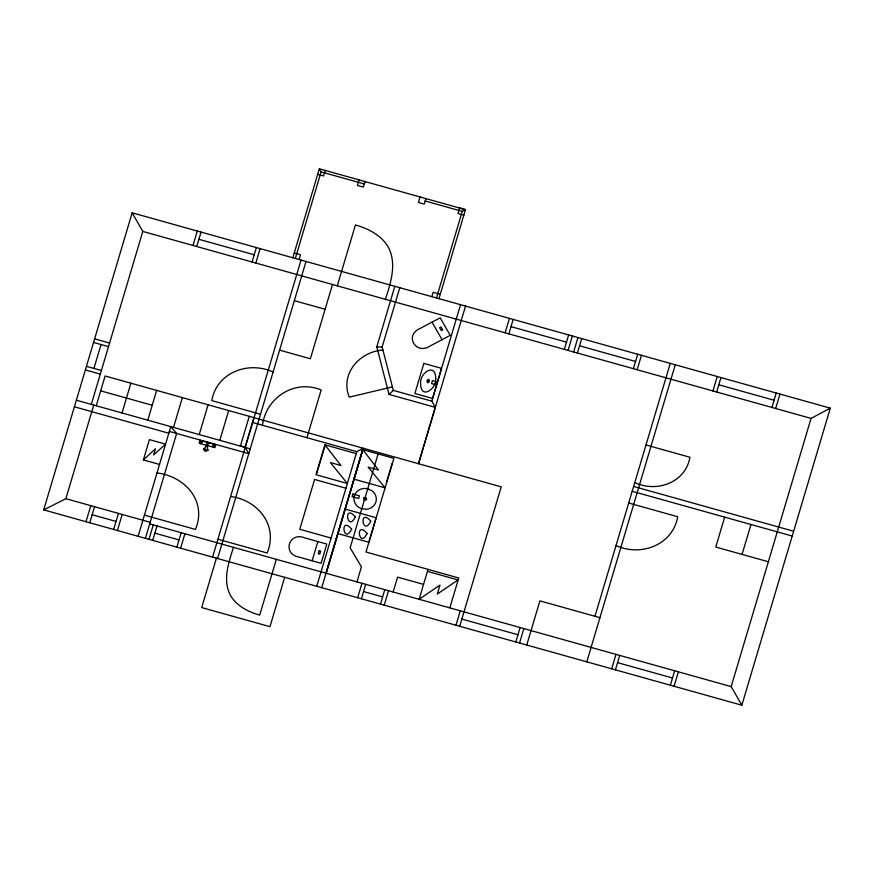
<?xml version="1.0" encoding="UTF-8"?>
<svg xmlns="http://www.w3.org/2000/svg" width="874" height="874" viewBox="0 0 874 874"><rect width="100%" height="100%" fill="white"/><g stroke="black" fill="none" stroke-linecap="round" stroke-linejoin="round"><path stroke-width="1.31" d="M326.231 573.311L362.71 449.607L393.901 458.337L365.966 551.997L458.741 577.976L449.848 607.834M43.7 509.881L132.16 212.808L830.3 408.158L741.84 705.22L43.7 509.881L65.867 498.693L150.197 522.291M93.922 368.424L101.034 344.542M91.311 404.389L142.812 231.424L132.16 212.808M65.867 498.693L93.747 405.066M96.26 405.711L105.109 375.984L253.919 417.619L245.113 447.182L240.47 445.882M86.013 521.723L90.798 505.664M122.032 412.921L130.881 383.194M89.749 522.761L94.534 506.712M193.001 245.474L197.295 231.042M196.737 246.512L201.031 232.08M113.664 529.458L118.438 513.399M147.793 420.132L156.654 390.394M117.4 530.507L122.185 514.447M143.369 459.921L149.421 439.611L165.557 444.134L153.606 454.939L155.441 448.744L143.369 459.921L159.516 464.433M138.125 536.297L170.791 426.621L176.646 433.471L145.423 538.34M173.522 427.331L182.382 397.594M148.962 539.334L153.267 524.903M152.699 540.383L157.003 525.951M199.25 434.52L208.099 404.793M252.083 262.003L256.377 247.571M200.812 443.675L201.686 440.736L200.856 443.686M255.82 263.052L260.113 248.62M207.269 442.299L206.035 446.439L203.751 449.116L204.341 450.755L205.521 451.192L207.837 450.263L207.378 446.811L208.613 442.67M176.876 547.146L181.18 532.714M180.612 548.195L184.917 533.763M213.322 447.171L214.196 444.232M219.833 440.288L228.682 410.551M292.823 257.764L319.327 168.78L465.471 209.673L462.259 211.377L425.168 200.998M295.325 258.464L321.108 171.883L319.327 168.78M240.416 446.046L249.276 416.308M325.194 170.419L323.555 175.947L317.677 174.308M299.072 259.512L300.492 254.738L294.254 252.99M212.568 557.131L301.038 260.059M216.402 558.202L201.697 607.572L269.979 626.68L284.673 577.31M217.56 558.53L306.02 261.457M262.473 425.267C265.98 397.517 294.767 378.977 321.162 389.968L306.949 437.71M233.478 547.342C228.595 562.648 222.291 580.456 230.66 595.784C236.974 606.141 248.347 611.92 259.698 615.11L276.315 559.327M359.105 179.913L357.455 185.43L363.322 187.08L364.971 181.552M332.502 284.498L310.368 358.744L279.68 350.157M364.884 181.53L364.174 183.933L321.108 171.883M337.288 285.842L355.423 224.957C368.173 228.529 380.955 235.03 388.056 246.665C397.124 263.271 390.853 282.652 385.412 299.312M324.909 444.833L316.017 474.724L347.328 483.486L330.383 462.554L340.926 465.503L324.909 444.833L356.231 453.595M316.727 473.468L324.833 446.264M420.033 196.945L418.395 202.473L424.261 204.112L425.911 198.584M312.127 560.791L321.086 563.293L326.81 544.065L305.015 537.958C288.781 531.13 281.756 554.247 299.301 557.153L312.127 560.791L317.852 541.552M465.536 306.097L418.504 463.712L435.296 407.35L389.006 394.403L376.781 346.869L394.819 286.301M435.372 407.371L431.822 401.166L393.311 390.394L382.146 346.967L399.8 287.699M316.738 586.279L356.832 451.661L363.245 448.242L321.73 587.678M378.114 453.912L350.146 547.834L361.432 566.865L356.953 581.909M431.854 296.668L433.165 292.266L440.278 294.254M436.476 297.958L462.259 211.377M438.966 298.657L465.503 209.618L459.637 207.979L457.987 213.507L463.854 215.146M386.395 482.776L392.229 463.198M357.674 597.729L361.967 583.297M361.41 598.777L365.703 584.345M431.822 401.166L460.554 304.698M380.485 604.12L384.789 589.688M384.221 605.158L388.526 590.726M393.169 591.982L397.594 577.113L423.573 584.378M419.116 599.313L428.042 569.356M505.139 332.808L509.433 318.376M508.876 333.846L513.169 319.414M455.966 625.238L460.27 610.806M459.702 626.276L501.228 486.851L254.094 417.706M564.331 349.371L568.635 334.939M568.067 350.419L572.372 335.987M573.65 351.982L577.954 337.55M577.397 353.02L581.691 338.588M515.813 641.975L520.106 627.543M519.549 643.024L523.843 628.592M526.749 645.045L539.903 600.875L599.946 617.678M633.41 368.697L637.703 354.265M637.146 369.746L641.45 355.314M594.965 616.279L670.282 363.376M586.793 661.837L675.263 364.775M611.691 668.807L615.984 654.375M615.416 669.845L619.721 655.413M712.933 390.951L717.226 376.519M716.658 391.989L720.963 377.557M670.347 685.216L674.652 670.784M674.083 686.265L678.388 671.833M724.666 517.146L715.762 547.048L768.366 561.764M771.939 407.459L776.232 393.027M775.675 408.508L779.969 394.076M742.059 554.4L750.974 524.509M741.84 705.22L731.188 686.603L811.05 418.406L830.3 408.158M325.926 573.235L362.808 449.673M389.006 394.403L393.311 390.394M458.195 579.812L437.328 594.036L439.993 585.077L419.138 599.247M442.058 339.68L450.219 335.332L440.179 317.786L420.339 328.362C403.591 335.124 416.133 355.707 430.358 345.853L442.058 339.68L432.018 322.135M382.932 350.004C359.673 351.676 339.92 373.602 349.229 397.157L392.415 386.887M376.781 346.869L382.146 346.967M198.89 239.301L254.236 254.782M511.017 326.636L566.483 342.149M579.538 345.809L635.562 361.475M718.81 384.779L774.08 400.237M142.812 231.424L811.05 418.406M294.418 300.689L325.128 309.287M645.984 444.964L689.947 457.266C685.511 482.754 656.735 492.86 634.775 482.601M273.103 372.007C248.544 360.667 216.708 372.346 211.781 400.62L260.518 414.254M633.628 486.457L793.647 531.239M94.632 338.839L109.589 343.023M632.197 491.275L792.215 536.046M93.562 342.455L108.507 346.628M628.701 503.02L677.721 516.731C672.751 545.158 640.74 556.935 616.039 545.529M86.45 366.337L101.395 370.521M85.368 369.942L100.324 374.127M252.662 422.513L356.832 451.661M100.685 390.842L152.229 405.263M76.366 400.205L250.215 448.843M169.359 431.428L248.784 453.661L245.233 447.455M74.399 406.803L168.824 433.231M206.395 445.237L199.163 443.216L200.037 440.278L215.791 444.68L214.917 447.619L207.739 445.609M206.122 446.144L207.466 446.527M345.94 488.249L314.596 479.476L299.76 529.305L331.104 538.067M345.208 509.094L376.159 517.747L368.861 542.251L337.91 533.588M156.992 472.932C184.829 476.286 207.291 501.01 195.448 529.426L144.428 515.147M230.627 496.498C258.114 500.168 278.533 525.547 267.138 552.991L217.91 539.214M427.441 571.367L458.151 579.965M149.716 523.908L731.188 686.603M92.141 514.742L116.056 521.428M154.851 533.162L179.028 539.924M363.551 591.556L382.637 596.898M461.854 619.065L517.965 634.764M617.568 662.634L672.499 678.006M351.676 529.163C343.569 545.485 339.44 514.994 351.676 529.163M355.336 516.873C347.229 533.195 343.1 502.703 355.336 516.873M367.091 533.479C358.996 549.801 354.855 519.309 367.091 533.479M370.751 521.177C362.655 537.51 358.515 507.018 370.751 521.177M435.689 378.475C436.978 388.668 420.634 400.281 420.634 383.588C419.356 373.384 435.678 361.781 435.689 378.475M202.123 442.157L201.293 442.244L202.123 442.157M213.081 445.227L213.748 445.729L213.081 445.227M319.174 550.686L318.256 553.745L319.764 554.16L320.682 551.101L319.174 550.686M362.71 449.607L353.926 479.127L385.106 487.856L368.14 467.12L378.54 470.026L362.71 449.607M352.856 494.018L352.08 496.629L358.635 498.464L359.411 495.853L352.856 494.018M354.626 494.881L354.046 496.825A11.056 10.685 1.8 0 0 358.176 506.92L361.082 508.592L366.567 509.269A11.067 10.696 1.8 0 0 375.612 502.867L376.191 500.911A11.078 10.696 1.8 0 0 372.073 490.806L367.047 488.555L363.671 488.468A11.067 10.685 1.8 0 0 354.626 494.881M363.562 498.136L364.371 500.31L366.687 499.6L365.867 497.426L363.562 498.136M364.229 498.453L364.698 499.688L366.009 499.283L365.54 498.038L364.229 498.453M423.846 363.398L414.877 393.508L432.564 398.457L441.523 368.347L423.846 363.398M427.222 380.441L427.08 382.014L427.845 382.768L429.101 381.61L429.243 380.037L428.478 379.294L427.222 380.441M427.626 380.693L427.987 382.014L428.784 380.463L427.626 380.693M432.422 380.66L431.57 383.544L435.689 384.702L436.552 381.807L432.422 380.66M207.837 450.176C204.909 452.142 200.474 446.548 207.837 450.176M442.605 329.76L441.228 330.492L439.633 327.706L441.009 326.974L442.605 329.76"/></g></svg>
